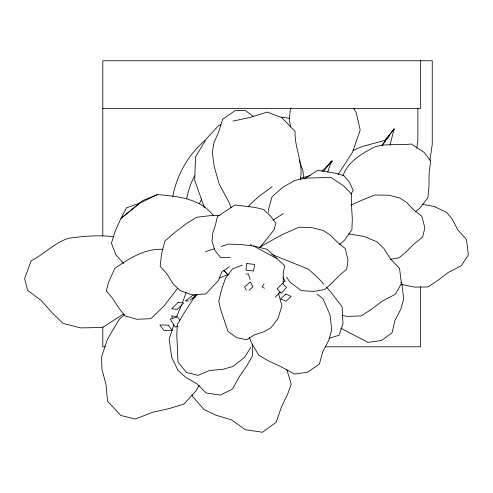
<?xml version="1.0" encoding="UTF-8"?>
<svg xmlns="http://www.w3.org/2000/svg" width="493" height="493" viewBox="0 0 493 493"><rect width="100%" height="100%" fill="white"/><g stroke="black" fill="none" stroke-linecap="round" stroke-linejoin="round"><path stroke-width="0.74" d="M416.776 148.116L417.873 140.573L417.873 108.411M429.933 160.28L432.25 144.387L432.25 60.738L102.803 60.738L102.803 236.067M248.792 206.74L249.144 205.31L258.702 196.59L272.037 186.792M390.018 145.244L394.147 128.55L381.699 145.651M327.777 172.008L331.487 160.626L323.741 171.126M173.875 324.825L169.142 339.11L171.675 357.283L177.948 370.391L185.688 377.274L196.997 383.807L206.173 392.976L220.26 395.09L232.295 389.217L239.549 376.344L247.067 365.461L252.496 355.86L252.225 344.114M176.476 316.968L181.695 304.729M300.323 179.47C303.731 163.275 294.303 147.808 295.097 131.477L281.848 117.691L267.298 112.09L250.253 117.402L232.967 121.099M290.999 107.992L290.266 110.093L289.329 119.386L290.556 126.941M182.502 302.622L186.077 292.626M199.517 203.591L201.649 198.722M342.777 176.026C348.157 161.445 361.714 153.576 374.871 146.896C386.715 143.186 399.151 145.62 411.291 143.981L424.153 152.436L430.642 160.915L429.12 173.228L428.99 186.453L427.887 197.711L419.506 208.527L415.371 211.7M199.184 385.292L196.171 390.641L183.944 404.075L169.635 408.457L152.349 412.376L135.31 419.062L120.754 415.457L107.511 401.154L106.007 384.534L101.952 369.319L101.576 356.71L107.492 339.184L119.355 319.168L124.519 314.657M250.783 347.349L244.528 357.394L232.85 366.502L222.596 369.343L209.525 370.496L198.05 375.389L186.403 372.437L178.022 361.948L176.796 335.037L177.314 324.671L184.419 312.513L194.057 297.723L196.99 294.296M338.124 174.522L352.563 152.115L360.204 130.029L356.266 112.959L353.697 108.331M350.782 194.254L353.216 190.501L349.636 182.539L343.985 175.711L336.041 173.357L317.843 170.214L304.501 178.854M382.562 145.078L385.699 140.788M386.592 139.556L389.729 135.267M392.416 131.582L394.209 129.129L384.651 140.468L362.343 146.489L352.982 150.488M278.206 293.736L279.026 292.62M264.125 283.919L262.023 286.723L264.464 288.251M330.045 164.04L332.356 161.032L321.923 171.441M177.616 288.38L164.015 305.937L150.84 318.669L136.894 319.273L125.025 315.896L118.831 308.057L112.607 298.333L106.266 290.815L108.596 282.125L114.851 268.266C129.295 258.603 144.615 248.398 162.819 249.31M260.094 247.431L274.028 229.8L275.889 223.28L270.46 215.952L263.644 209.531L255.091 207.417L234.964 205.014L217.431 216.563L215.632 224.247L212.656 233.522L212.015 241.157L214.849 250.222L220.809 257.71L230.163 257.586M275.211 297.174L280.079 292.244M249.008 290.346L252.921 286.784L250.241 281.928L244.651 287.012L246.321 290.044M339.437 244.491L344.515 240.22L351.916 229.676L352.304 218.633L351.521 205.698L351.484 193.878L343.572 185.904L330.895 177.431L305.364 178.146L294.993 180.358L282.89 187.18L271.994 196.88L268.679 208.816L268.716 212.304M213.469 215.743C200.454 198.291 177.381 196.337 157.378 194.581L140.16 202.925L120.939 218.405L115.066 231.599L111.412 243.203L115.873 254.801L123.718 263.552M189.941 300.108L195.77 295.831M229.516 266.775L221.862 271.902L218.436 280.517L205.772 293.988L191.789 294.771L179.92 290.476L173.025 283.703L166.665 273.473L160.157 266.368L161.544 254L164.995 240.935L175.6 231.802L186.742 223.409L196.75 217.222L209.698 215.724L219.293 215.466M123.54 313.936L102.636 327.481L80.618 327.9L63.024 323.408L52.517 313.166L41.11 300.428L27.633 290.315L24.65 278.6L31.195 260.723C44.284 254.172 54.366 242.735 68.515 238.304C83.44 236.172 98.742 234.859 113.735 236.751M272.962 220.094L283.247 213.697M192.652 298.801L195.086 297.341M259.848 247.018L282.249 234.6L298.968 227.205L312.044 227.655L323.155 230.471L330.144 234.951L337.446 242.236L345.285 248.577L348.003 260.23L346.721 269.153L338.851 275.87L331.438 283.567L324.585 289.545L313.819 291.406L301.309 290.667L289.964 282.082L286.581 277.171M350.948 205.242L359.964 201.008L374.846 195.018L388.798 195.234L400.039 198.063L406.811 202.641L413.8 210.055L421.903 216.328L424.83 227.914L422.6 237.133L413.917 244.072L406.195 251.818L399.145 257.814L390.29 259.343M157.378 194.581L142.724 200.559L120.939 218.405L126.491 207.855L140.16 202.925M229.072 274.188L219.311 277.984M242.464 265.111L232.505 268.864L225.449 278.372L221.314 290.506L218.75 301.389L220.876 310.288L228.074 331.536L236.739 337.693L246.599 339.726L254.376 334.883L264.038 331.734L271.144 327.586L277.941 318.546L281.965 305.709L278.416 293.249M221.061 246.531L228.277 244.121L239.906 244.429L253.642 245.982L267.237 249.347L284.769 265.98L283.198 272.931L283.321 283.192M205.599 251.596L214.64 248.657M177.455 326.397L175.286 327.105L170.282 319.125L177.529 316.765L179.834 320.45M220.809 124.815L218.658 125.468L206.431 138.773L195.518 156.848L194.71 180.383L204.367 207.535M329.114 338.297L339.024 335.271L342.992 323.741L342.111 306.849L330.618 291.831L326.649 287.407M300.292 178.312L310.251 175.502M282.951 281.854L285.133 281.448L283.167 277.46M246.081 274.163L248.306 273.898L250.117 279.506M102.803 108.411L420.658 108.411L420.658 60.738M105.114 346.801L102.803 346.801L102.803 326.81M325.226 346.801L420.658 346.801L420.658 286.821M188.776 300.964L185.306 300.927L192.892 295.362L196.356 295.399M176.574 316.512L171.552 315.896L172.673 318.737M348.674 233.848L364.037 236.437L377.188 241.878L384.029 248.608L390.45 258.893L399.54 268.309L401.407 283.598L395.3 294.284L382.18 301.161L371.044 309.555L361.233 315.914L347.134 316.383L342.056 315.415M422.156 204.299L434.185 206.462L446.442 212.255L452.395 219.305L457.806 229.941L466.483 239.53L468.35 254.801L461.337 265.739L448.082 272.586L437.328 280.782L427.961 286.938L414.545 287.105L401.869 284.523M271.705 254.351L308.55 269.233L319.205 279.1L323.673 284.085M253.642 245.982L276.949 258.708M340.651 328.135L368.018 342.395L381.477 340.497L392.12 332.732L394.831 320.77L400.877 309.068L403.718 298.826L401.9 284.214L400.92 282.206M253.34 116.453L245.397 110.506L235.106 110.586L222.608 119.263L218.744 131.785L213.993 142.693L212.292 152.263L214.245 166.757L219.311 184.308L229.19 202.617L231.075 207.664M317.036 294.056L323.032 298.733L330.057 315.052L331.721 329.731L328.917 339.991L322.798 351.768L319.415 363.988L307.644 372.203L294.555 374.045L281.614 367.038L268.975 361.153L258.813 355.268L251.504 342.9L249.298 337.428M224.112 270.602L227.778 274.546M223.97 270.583L228.043 275.069M250.654 244.029L251.652 246.019M192.005 394.973L192.516 396.384L204.022 409.51L215.724 415.118L231.698 419.919L245.231 429.717L262.449 432.262L276.117 422.384L281.669 406.386L287.542 394.369L291.197 384.109L286.735 369.319M299.38 160.81L302.912 170.843L303.7 178.072M172.803 196.491A98.199 98.199 0 0 1 204.841 140.499M281.392 117.106A98.199 98.199 0 0 1 289.625 118.48M186.668 198.673A84.167 84.167 0 0 1 194.618 175.785M246.913 263.527L245.89 270.133L253.581 271.033L254.61 264.433L246.913 263.527M282.544 283.302L277.214 288.916L281.195 293.218L286.525 287.604L282.544 283.302M178.09 302.474L171.693 308.815L177.233 309.376L183.63 303.047L178.09 302.474M285.774 294.075L280.616 298.863L286.026 301.241L291.184 296.447L285.774 294.075M168.242 325.152L159.818 324.955L163.929 330.446L172.34 330.643L168.242 325.152"/></g></svg>
